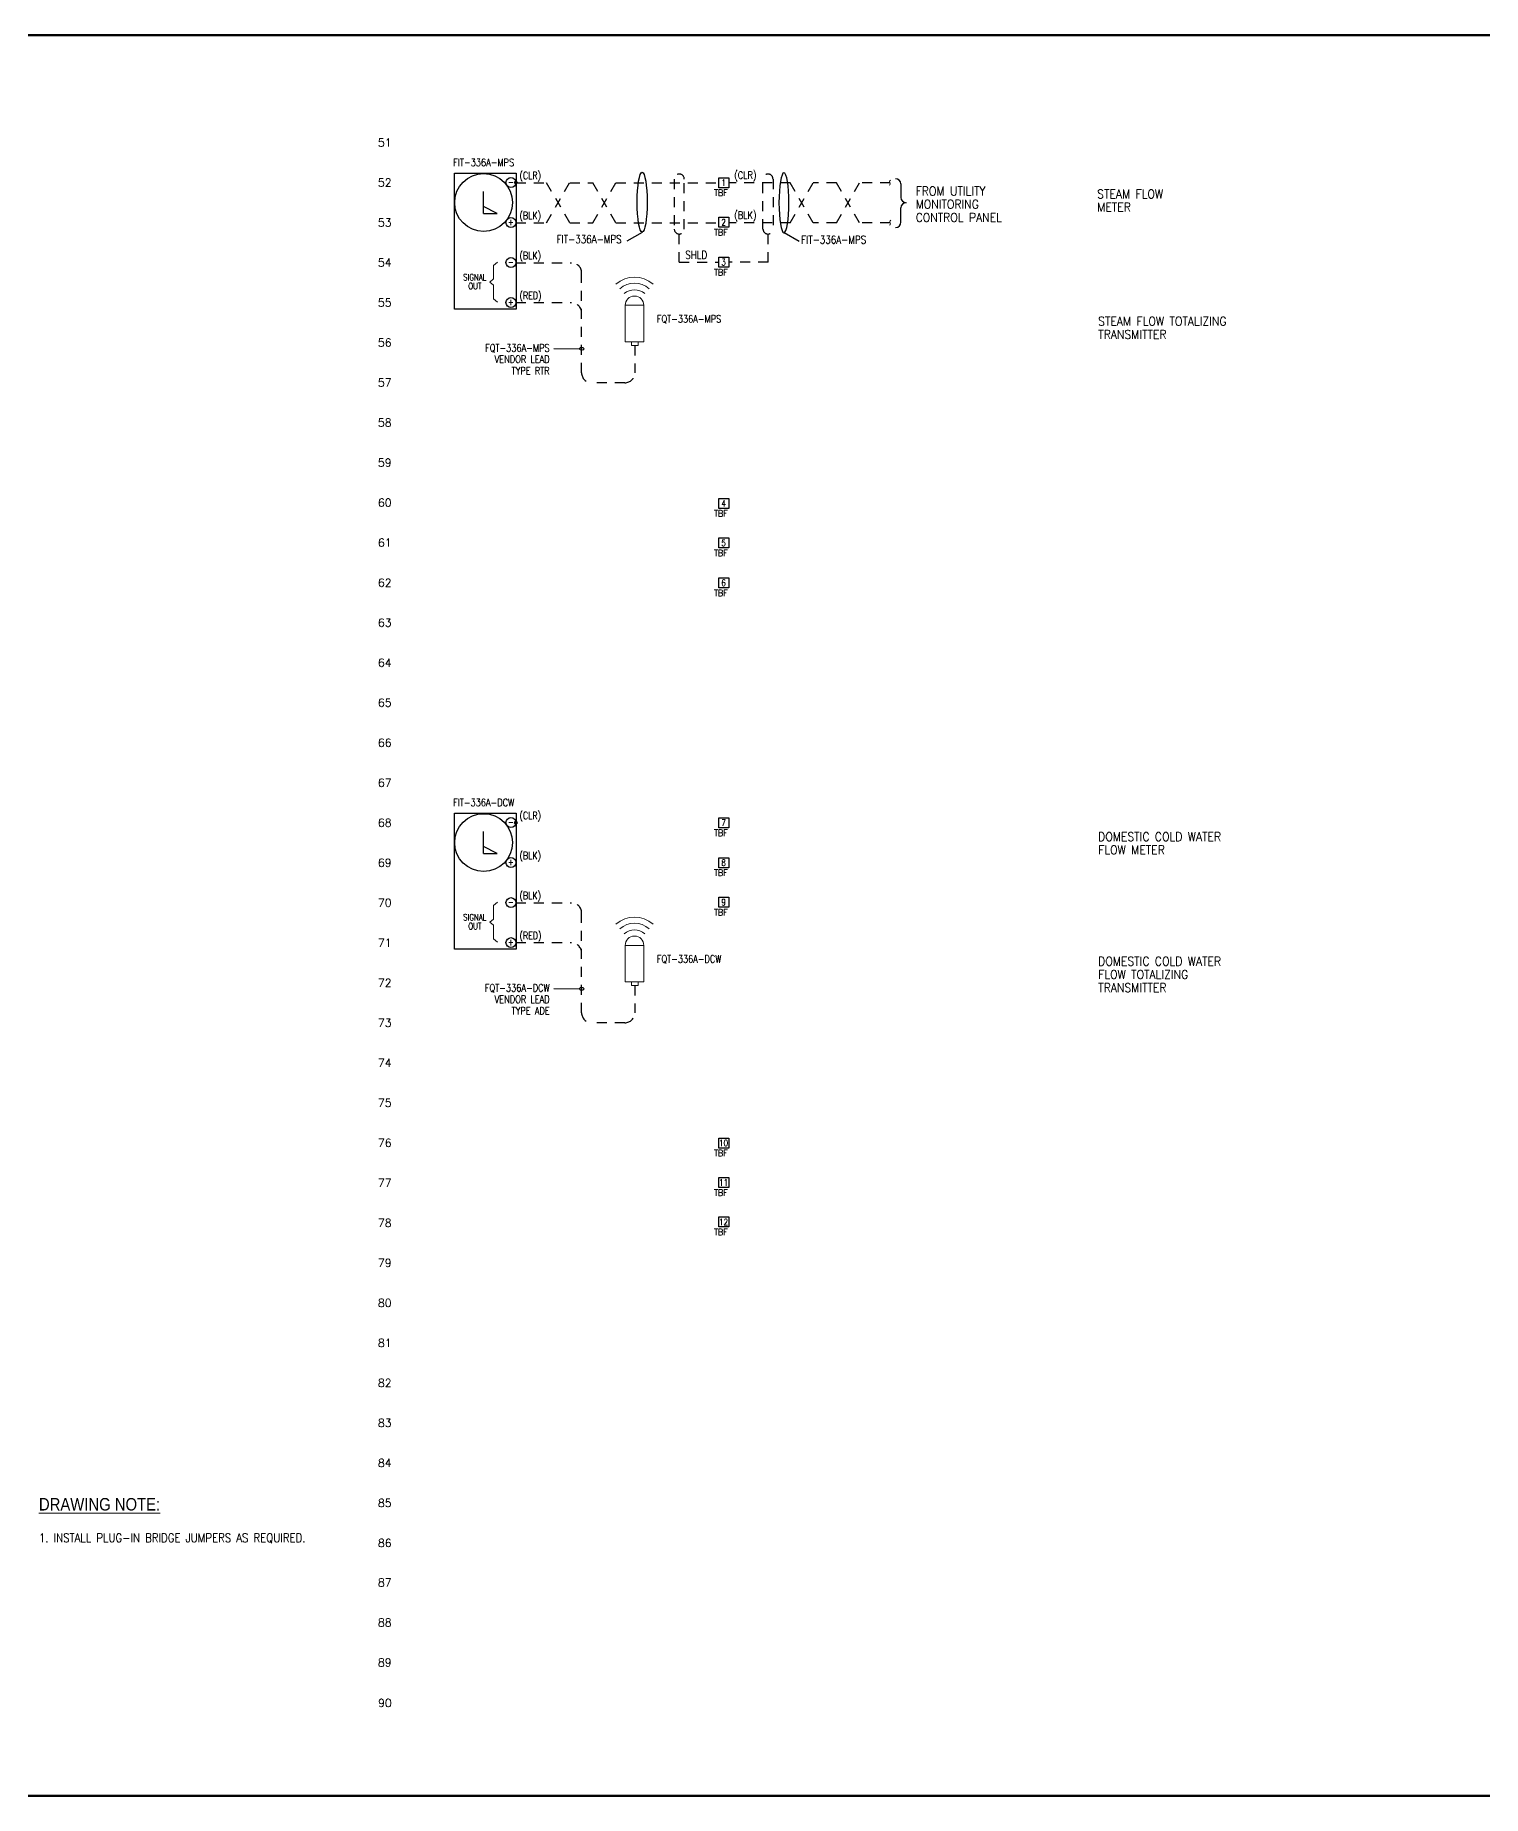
# Model space of a CAD drawing. Header units: inches. Extents: x 0 to 68, y 0 to 22.
# Drawn here: x 15.23 to 33.32, y 0 to 22 of the extents above; entities that cross this region are included whole.
import ezdxf
from ezdxf.enums import TextEntityAlignment as Align

# ---------------------------------------------------------------- set-up
doc = ezdxf.new("R2010")
doc.units = ezdxf.units.IN
doc.header["$LTSCALE"] = 0.5
doc.header["$MEASUREMENT"] = 0
doc.linetypes.add('CENTER2', pattern=[1.125, 0.75, -0.125, 0.125, -0.125])
doc.linetypes.add('HIDDEN', pattern=[0.375, 0.25, -0.125])
doc.layers.get('0').update_dxf_attribs({"lineweight": 18})
doc.layers.get('Defpoints').update_dxf_attribs({"color": 251, "lineweight": 140})
for name, color, linetype in [('BOM_LAYER', 151, 'Continuous'), ('E-POWR-IDEN', 11, 'Continuous'), ('E_POWR_IDEN', 11, 'Continuous'), ('FIELD_GRY_14AWG', 9, 'Continuous'), ('PANEL_BLU_16 AWG', 182, 'Continuous'), ('SYMS', 171, 'Continuous'), ('TERMGND', 71, 'Continuous'), ('WIRENO', 71, 'Continuous')]:
    doc.layers.add(name, color=color, linetype=linetype)
doc.styles.add('RomanS', font='romans.shx', dxfattribs={"width": 0.85})
doc.styles.add('WD', font='romans.shx')

# ---------------------------------------------------------------- blocks, each defined once
blk = doc.blocks.new('WD_MLRH')
at = {"style": 'WD'}
blk.add_attdef('RUNGFIRST', text='', height=0.1, dxfattribs=at).set_placement((-0.25, 0), align=Align.MIDDLE_RIGHT)
at = {"style": 'WD', "flags": 1}
for tag, p in [('RUNGHORV', (-0.25, -0.127)), ('RUNGDIST', (-0.25, -0.2)), ('RUNGCNT', (-0.25, -0.237)), ('RUNGINC', (-0.25, -0.163)), ('WIRE-START', (-0.25, -0.356)), ('WIRE-GSUF', (-0.25, -0.396)), ('PH3SPACE', (-0.25, -0.437)), ('WIREMODE', (-0.25, -0.281)), ('WIREFMT', (-0.25, -0.321))]:
    blk.add_attdef(tag, text='', height=0.025, dxfattribs=at).set_placement(p, align=Align.RIGHT)
blk = doc.blocks.new('TBDC+')
at = {"layer": 'SYMS'}
blk.add_lwpolyline([(0.125, -0.063), (0, -0.063), (0, 0.062), (0.125, 0.062)], close=True, dxfattribs=at)
at = {"layer": 'SYMS', "style": 'WD', "width": 0.8, "flags": 8}
blk.add_attdef('TERM01', text='', height=0.08, dxfattribs=at).set_placement((0.062, 0), align=Align.MIDDLE_CENTER)
at = {"layer": 'SYMS', "style": 'WD', "width": 0.9, "flags": 8}
blk.add_attdef('TAGSTRIP', text='', height=0.08, dxfattribs=at).set_placement((0.112, -0.166), align=Align.RIGHT)
blk = doc.blocks.new('DESC TEXT')
at = {"layer": 'TERMGND', "style": 'WD'}
for tag, p in [('DESC1', (0.471, -0.005)), ('DESC2', (0.471, -0.17)), ('DESC3', (0.471, -0.335))]:
    blk.add_attdef(tag, p, '', height=0.11, dxfattribs=at)
blk = doc.blocks.new('WD_WNH')
at = {"linetype": 'Continuous', "style": 'WD', "width": 0.8}
blk.add_attdef('WIRENO', text='', height=0.1, dxfattribs=at).set_placement((0, 0.062), align=Align.CENTER)
at = {"style": 'WD', "flags": 1}
for tag, p in [('W01USER', (0, 0.078)), ('W02USER', (0, 0.07)), ('W03USER', (0, 0.062)), ('W04USER', (0, 0.055)), ('W05USER', (0, 0.047)), ('W06USER', (0, 0.039)), ('W07USER', (0, 0.031)), ('W08USER', (0, 0.023)), ('W09USER', (0, 0.016)), ('W10USER', (0, 0.008))]:
    blk.add_attdef(tag, text='', height=0.005, dxfattribs=at).set_placement(p, align=Align.CENTER)
blk = doc.blocks.new('elecbrk')
for centre, start, end in [((-0.019, -0.012), 303.1964, 32.1801), ((0.019, 0.012), 122.1399, 212.1801)]:
    blk.add_arc(centre, 0.0219, start, end)
blk = doc.blocks.new('FT-ORION')
at = {"color": 153, "ltscale": 2}
for points in [[(22.605, 18.169), (22.605, 18.625), (22.837, 18.625), (22.837, 18.169)], [(22.685, 18.122), (22.685, 18.169), (22.768, 18.169), (22.768, 18.122)]]:
    blk.add_lwpolyline(points, close=True, dxfattribs=at)
at = {"color": 253, "ltscale": 2}
for radius in [0.352, 0.276, 0.194]:
    blk.add_arc((22.721, 18.625), radius, 48.6496, 131.3504, dxfattribs=at)
at = {"color": 153, "ltscale": 2}
blk.add_arc((22.721, 18.625), 0.116, 0, 180, dxfattribs=at)
at = {"layer": 'E_POWR_IDEN', "style": 'WD'}
blk.add_attdef('FT-MPS', (23.001, 18.408), '', height=0.109, dxfattribs=at)
blk = doc.blocks.new('FIT-ORION')
at = {"color": 253}
for p, q in [((-0.169, -0.994), (-0.218, -1.035)), ((-0.218, -1.035), (-0.218, -1.205)), ((-0.218, -1.205), (-0.266, -1.244)), ((-0.218, -1.283), (-0.266, -1.244)), ((-0.218, -1.283), (-0.218, -1.454)), ((-0.169, -1.494), (-0.218, -1.454))]:
    blk.add_line(p, q, dxfattribs=at)
at = {"layer": 'Defpoints'}
for p, q in [((0.046, -0.014), (0.079, 0.014)), ((0.046, 0.014), (0.079, -0.014))]:
    blk.add_line(p, q, dxfattribs=at)
at = {"layer": 'SYMS'}
for p, q in [((-0.342, -0.387), (-0.342, -0.111)), ((-0.173, -0.387), (-0.342, -0.3)), ((-0.342, -0.387), (-0.173, -0.387))]:
    blk.add_line(p, q, dxfattribs=at)
blk.add_lwpolyline([(-0.706, 0.117), (0.064, 0.117), (0.064, -1.583), (-0.706, -1.583)], close=True, dxfattribs=at)
for centre, radius in [((-0.342, -0.25), 0.361), ((0, 0), 0.0625), ((0, -0.5), 0.0625), ((0, -0.5), 0.0625), ((0, -1), 0.0625), ((0, -1.5), 0.0625), ((0, -1.5), 0.0625)]:
    blk.add_circle(centre, radius, dxfattribs=at)
at = {"color": 11, "style": 'WD', "width": 0.8}
for tag, p in [('WIRE_CLR_OUT', (0.108, 0.016)), ('WIRE_CLR_IN', (0.108, -0.484)), ('WIRETAG(-)', (0.108, -0.984)), ('WIRETAG(+)', (0.108, -1.484))]:
    blk.add_attdef(tag, text='', height=0.09, dxfattribs=at).set_placement(p, align=Align.BOTTOM_LEFT)
at = {"layer": 'E-POWR-IDEN', "color": 11, "style": 'WD', "width": 0.8}
for tag, height, p in [('TAG', 0.11, (-0.341, 0.251)), ('TERM-', 0.08, (0, 0.006)), ('TERM+', 0.08, (0, -0.494)), ('PULSE', 0.08, (-0.45, -1.071)), ('NEG', 0.08, (0, -0.994)), ('SIGNAL', 0.08, (-0.45, -1.294)), ('WIDTH', 0.08, (-0.45, -1.183)), ('OUT', 0.08, (-0.45, -1.408)), ('24+', 0.08, (0, -1.494))]:
    blk.add_attdef(tag, text='', height=height, dxfattribs=at).set_placement(p, align=Align.MIDDLE_CENTER)

msp = doc.modelspace()

# ---------------------------------------------------------------- linework, layer by layer
at = {"layer": 'BOM_LAYER'}
for p, q in [((26.05, 20.141), (26.05, 19.973)), ((26.051, 19.664), (26.05, 19.841))]:
    msp.add_line(p, q, dxfattribs=at)
for centre, start, end in [((25.984, 20.141), 0, 90), ((26.116, 19.973), 180, 270), ((26.116, 19.841), 90, 180), ((25.985, 19.664), 270, 0)]:
    msp.add_arc(centre, 0.0659, start, end, dxfattribs=at)
at = {"layer": 'Defpoints'}
msp.add_lwpolyline([(0, 0), (34.003, 0), (34.003, 22), (0, 22)], close=True, dxfattribs=at)
at = {"layer": 'FIELD_GRY_14AWG', "linetype": 'HIDDEN'}
for p, q in [((23.281, 19.164), (23.281, 19.515)), ((24.39, 19.164), (24.39, 19.515)), ((23.281, 19.164), (23.773, 19.164)), ((24.39, 19.164), (23.898, 19.164))]:
    msp.add_line(p, q, dxfattribs=at)
for points in [[(23.343, 19.578), (23.343, 20.203, 1), (23.218, 20.203), (23.218, 19.578, 1)], [(24.327, 19.578), (24.327, 20.203, -1), (24.452, 20.203), (24.452, 19.578, -1)]]:
    msp.add_lwpolyline(points, format="xyb", close=True, dxfattribs=at)
at = {"layer": 'PANEL_BLU_16 AWG', "linetype": 'HIDDEN'}
for p, q in [((21.239, 20.157), (21.622, 20.157)), ((21.911, 19.657), (21.622, 20.157)), ((21.622, 19.657), (21.911, 20.157)), ((21.911, 20.157), (22.199, 20.157)), ((22.488, 19.657), (22.199, 20.157)), ((22.199, 19.657), (22.488, 20.157)), ((22.488, 20.157), (23.773, 20.157)), ((24.666, 20.157), (23.898, 20.157)), ((24.666, 19.657), (24.955, 20.157)), ((24.955, 19.657), (24.666, 20.157)), ((25.244, 20.157), (24.955, 20.157)), ((25.244, 19.657), (25.533, 20.157)), ((25.533, 19.657), (25.244, 20.157)), ((25.915, 20.157), (25.533, 20.157)), ((21.239, 19.657), (21.622, 19.657)), ((21.911, 19.657), (22.199, 19.657)), ((22.488, 19.657), (23.773, 19.657)), ((24.666, 19.657), (23.898, 19.657)), ((25.244, 19.657), (24.955, 19.657)), ((25.915, 19.657), (25.533, 19.657)), ((21.24, 19.157), (21.935, 19.157)), ((22.06, 17.782), (22.06, 19.032)), ((21.24, 18.662), (21.935, 18.662)), ((22.726, 18.122), (22.726, 17.782)), ((22.601, 17.657), (22.185, 17.657)), ((21.24, 11.159), (21.935, 11.159)), ((22.06, 9.785), (22.06, 11.034)), ((21.24, 10.664), (21.935, 10.664)), ((22.726, 10.124), (22.726, 9.785)), ((22.601, 9.66), (22.185, 9.66))]:
    msp.add_line(p, q, dxfattribs=at)
for centre, start, end in [((21.935, 19.032), 0, 90), ((21.935, 18.53), 0, 90), ((22.185, 17.782), 180, 270), ((22.601, 17.782), 270, 0), ((21.935, 11.034), 0, 90), ((21.935, 10.532), 0, 90), ((22.185, 9.785), 180, 270), ((22.601, 9.785), 270, 0)]:
    msp.add_arc(centre, 0.125, start, end, dxfattribs=at)
at = {"layer": 'WIRENO'}
for p, q in [((22.631, 19.43), (22.819, 19.539)), ((24.777, 19.424), (24.59, 19.532))]:
    msp.add_line(p, q, dxfattribs=at)
for points in [[(21.711, 18.084), (22.029, 18.083), (22.045, 18.098), (22.076, 18.097), (22.091, 18.082), (22.075, 18.066), (22.044, 18.067), (22.037, 18.075)], [(21.711, 10.086), (22.029, 10.085), (22.045, 10.1), (22.076, 10.1), (22.091, 10.084), (22.075, 10.069), (22.044, 10.069), (22.037, 10.077)]]:
    msp.add_lwpolyline(points, dxfattribs=at)
msp.add_ellipse((22.817, 19.913), major_axis=(0, 0.375), ratio=0.166667, dxfattribs=at)
at = {"layer": 'WIRENO', "extrusion": (0, 0, -1)}
msp.add_ellipse((24.589, 19.907), major_axis=(0, 0.375), ratio=0.166667, dxfattribs=at)

# ---------------------------------------------------------------- block references
msp.add_blockref('WD_MLRH', (19.936, 20.659)).add_auto_attribs({'RUNGFIRST': '51'})
at = {"linetype": 'CENTER2'}
ref = msp.add_blockref('FIT-ORION', (21.177, 20.159), dxfattribs=at)
ref.add_attrib('TAG', 'FIT-336A-MPS', dxfattribs={"layer": 'E-POWR-IDEN', "color": 11, "height": 0.09375, "style": 'WD', "width": 0.8}).set_placement((20.836, 20.41), align=Align.MIDDLE_CENTER)
ref.add_attrib('WIRE_CLR_OUT', '(CLR)', dxfattribs={"color": 11, "height": 0.09, "style": 'WD', "width": 0.8}).set_placement((21.284, 20.175), align=Align.BOTTOM_LEFT)
ref.add_attrib('TERM-', '-', dxfattribs={"layer": 'E-POWR-IDEN', "color": 11, "height": 0.08, "style": 'WD', "width": 0.8}).set_placement((21.177, 20.165), align=Align.MIDDLE_CENTER)
ref.add_attrib('WIRE_CLR_IN', '(BLK)', dxfattribs={"color": 11, "height": 0.09, "style": 'WD', "width": 0.8}).set_placement((21.284, 19.675), align=Align.BOTTOM_LEFT)
ref.add_attrib('TERM+', '+', dxfattribs={"layer": 'E-POWR-IDEN', "color": 11, "height": 0.08, "style": 'WD', "width": 0.8}).set_placement((21.177, 19.665), align=Align.MIDDLE_CENTER)
ref.add_attrib('WIRETAG(-)', '(BLK)', dxfattribs={"color": 11, "height": 0.09, "style": 'WD', "width": 0.8}).set_placement((21.284, 19.175), align=Align.BOTTOM_LEFT)
ref.add_attrib('NEG', '-', dxfattribs={"layer": 'E-POWR-IDEN', "color": 11, "height": 0.08, "style": 'WD', "width": 0.8}).set_placement((21.177, 19.165), align=Align.MIDDLE_CENTER)
ref.add_attrib('WIRETAG(+)', '(RED)', dxfattribs={"color": 11, "height": 0.09, "style": 'WD', "width": 0.8}).set_placement((21.284, 18.675), align=Align.BOTTOM_LEFT)
ref.add_attrib('24+', '+', dxfattribs={"layer": 'E-POWR-IDEN', "color": 11, "height": 0.08, "style": 'WD', "width": 0.8}).set_placement((21.177, 18.665), align=Align.MIDDLE_CENTER)
ref.add_attrib('WIDTH', 'SIGNAL', dxfattribs={"layer": 'E-POWR-IDEN', "color": 11, "height": 0.08, "style": 'WD', "width": 0.8}).set_placement((20.726, 18.976), align=Align.MIDDLE_CENTER)
ref.add_attrib('SIGNAL', 'OUT', dxfattribs={"layer": 'E-POWR-IDEN', "color": 11, "height": 0.08, "style": 'WD', "width": 0.8}).set_placement((20.726, 18.865), align=Align.MIDDLE_CENTER)
ref = msp.add_blockref('TBDC+', (23.773, 20.157))
ref.add_attrib('TAGSTRIP', 'TBF', dxfattribs={"layer": 'E-POWR-IDEN', "height": 0.08, "style": 'WD', "width": 0.9}).set_placement((23.885, 19.991), align=Align.RIGHT)
ref.add_attrib('TERM01', '1', dxfattribs={"layer": 'E-POWR-IDEN', "height": 0.08, "style": 'WD', "width": 0.8}).set_placement((23.835, 20.157), align=Align.MIDDLE_CENTER)
at = {"linetype": 'Continuous', "ltscale": 2, "rotation": 180.0000000000002}
for p in [(25.912, 20.157), (25.916, 19.657)]:
    msp.add_blockref('elecbrk', p, dxfattribs=at)
ref = msp.add_blockref('DESC TEXT', (25.764, 20.003))
ref.add_attrib('DESC1', 'FROM UTILITY', (26.235, 19.998), dxfattribs={"layer": 'TERMGND', "height": 0.11, "style": 'WD', "width": 0.9})
ref.add_attrib('DESC2', 'MONITORING', (26.235, 19.833), dxfattribs={"layer": 'TERMGND', "height": 0.11, "style": 'WD', "width": 0.9})
ref.add_attrib('DESC3', 'CONTROL PANEL', (26.235, 19.667), dxfattribs={"layer": 'TERMGND', "height": 0.11, "style": 'WD', "width": 0.9})
ref = msp.add_blockref('DESC TEXT', (28.034, 19.966))
ref.add_attrib('DESC1', 'STEAM FLOW', (28.504, 19.961), dxfattribs={"layer": 'TERMGND', "height": 0.11, "style": 'WD', "width": 0.9})
ref.add_attrib('DESC2', 'METER', (28.504, 19.796), dxfattribs={"layer": 'TERMGND', "height": 0.11, "style": 'WD', "width": 0.9})
ref = msp.add_blockref('TBDC+', (23.773, 19.663))
ref.add_attrib('TAGSTRIP', 'TBF', dxfattribs={"layer": 'E-POWR-IDEN', "height": 0.08, "style": 'WD', "width": 0.9}).set_placement((23.885, 19.497), align=Align.RIGHT)
ref.add_attrib('TERM01', '2', dxfattribs={"layer": 'E-POWR-IDEN', "height": 0.08, "style": 'WD', "width": 0.8}).set_placement((23.835, 19.663), align=Align.MIDDLE_CENTER)
ref = msp.add_blockref('TBDC+', (23.773, 19.164))
ref.add_attrib('TAGSTRIP', 'TBF', dxfattribs={"layer": 'E-POWR-IDEN', "height": 0.08, "style": 'WD', "width": 0.9}).set_placement((23.885, 18.998), align=Align.RIGHT)
ref.add_attrib('TERM01', '3', dxfattribs={"layer": 'E-POWR-IDEN', "height": 0.08, "style": 'WD', "width": 0.8}).set_placement((23.835, 19.164), align=Align.MIDDLE_CENTER)
at = {"linetype": 'CENTER2'}
ref = msp.add_blockref('FT-ORION', (0, 0), dxfattribs=at)
ref.add_attrib('FT-MPS', 'FQT-336A-MPS', (23.001, 18.408), dxfattribs={"layer": 'E_POWR_IDEN', "height": 0.09375, "style": 'WD', "width": 0.796875})
ref = msp.add_blockref('DESC TEXT', (28.046, 18.376))
ref.add_attrib('DESC1', 'STEAM FLOW TOTALIZING', (28.516, 18.371), dxfattribs={"layer": 'TERMGND', "height": 0.11, "style": 'WD', "width": 0.9})
ref.add_attrib('DESC2', 'TRANSMITTER', (28.517, 18.206), dxfattribs={"layer": 'TERMGND', "height": 0.11, "style": 'WD', "width": 0.9})
ref = msp.add_blockref('TBDC+', (23.773, 16.15))
ref.add_attrib('TAGSTRIP', 'TBF', dxfattribs={"layer": 'E-POWR-IDEN', "height": 0.08, "style": 'WD', "width": 0.9}).set_placement((23.885, 15.984), align=Align.RIGHT)
ref.add_attrib('TERM01', '4', dxfattribs={"layer": 'E-POWR-IDEN', "height": 0.08, "style": 'WD', "width": 0.8}).set_placement((23.835, 16.15), align=Align.MIDDLE_CENTER)
ref = msp.add_blockref('TBDC+', (23.773, 15.656))
ref.add_attrib('TAGSTRIP', 'TBF', dxfattribs={"layer": 'E-POWR-IDEN', "height": 0.08, "style": 'WD', "width": 0.9}).set_placement((23.885, 15.49), align=Align.RIGHT)
ref.add_attrib('TERM01', '5', dxfattribs={"layer": 'E-POWR-IDEN', "height": 0.08, "style": 'WD', "width": 0.8}).set_placement((23.835, 15.656), align=Align.MIDDLE_CENTER)
ref = msp.add_blockref('TBDC+', (23.773, 15.157))
ref.add_attrib('TAGSTRIP', 'TBF', dxfattribs={"layer": 'E-POWR-IDEN', "height": 0.08, "style": 'WD', "width": 0.9}).set_placement((23.885, 14.991), align=Align.RIGHT)
ref.add_attrib('TERM01', '6', dxfattribs={"layer": 'E-POWR-IDEN', "height": 0.08, "style": 'WD', "width": 0.8}).set_placement((23.835, 15.157), align=Align.MIDDLE_CENTER)
ref = msp.add_blockref('FIT-ORION', (21.177, 12.161), dxfattribs=at)
ref.add_attrib('TAG', 'FIT-336A-DCW', dxfattribs={"layer": 'E-POWR-IDEN', "color": 11, "height": 0.09375, "style": 'WD', "width": 0.8}).set_placement((20.836, 12.412), align=Align.MIDDLE_CENTER)
ref.add_attrib('WIRE_CLR_OUT', '(CLR)', dxfattribs={"color": 11, "height": 0.09, "style": 'WD', "width": 0.8}).set_placement((21.284, 12.177), align=Align.BOTTOM_LEFT)
ref.add_attrib('TERM-', '-', dxfattribs={"layer": 'E-POWR-IDEN', "color": 11, "height": 0.08, "style": 'WD', "width": 0.8}).set_placement((21.177, 12.167), align=Align.MIDDLE_CENTER)
ref.add_attrib('WIRE_CLR_IN', '(BLK)', dxfattribs={"color": 11, "height": 0.09, "style": 'WD', "width": 0.8}).set_placement((21.284, 11.677), align=Align.BOTTOM_LEFT)
ref.add_attrib('TERM+', '+', dxfattribs={"layer": 'E-POWR-IDEN', "color": 11, "height": 0.08, "style": 'WD', "width": 0.8}).set_placement((21.177, 11.667), align=Align.MIDDLE_CENTER)
ref.add_attrib('WIRETAG(-)', '(BLK)', dxfattribs={"color": 11, "height": 0.09, "style": 'WD', "width": 0.8}).set_placement((21.284, 11.177), align=Align.BOTTOM_LEFT)
ref.add_attrib('NEG', '-', dxfattribs={"layer": 'E-POWR-IDEN', "color": 11, "height": 0.08, "style": 'WD', "width": 0.8}).set_placement((21.177, 11.167), align=Align.MIDDLE_CENTER)
ref.add_attrib('WIRETAG(+)', '(RED)', dxfattribs={"color": 11, "height": 0.09, "style": 'WD', "width": 0.8}).set_placement((21.284, 10.677), align=Align.BOTTOM_LEFT)
ref.add_attrib('24+', '+', dxfattribs={"layer": 'E-POWR-IDEN', "color": 11, "height": 0.08, "style": 'WD', "width": 0.8}).set_placement((21.177, 10.667), align=Align.MIDDLE_CENTER)
ref.add_attrib('WIDTH', 'SIGNAL', dxfattribs={"layer": 'E-POWR-IDEN', "color": 11, "height": 0.08, "style": 'WD', "width": 0.8}).set_placement((20.726, 10.978), align=Align.MIDDLE_CENTER)
ref.add_attrib('SIGNAL', 'OUT', dxfattribs={"layer": 'E-POWR-IDEN', "color": 11, "height": 0.08, "style": 'WD', "width": 0.8}).set_placement((20.726, 10.867), align=Align.MIDDLE_CENTER)
ref = msp.add_blockref('TBDC+', (23.773, 12.159))
ref.add_attrib('TAGSTRIP', 'TBF', dxfattribs={"layer": 'E-POWR-IDEN', "height": 0.08, "style": 'WD', "width": 0.9}).set_placement((23.885, 11.993), align=Align.RIGHT)
ref.add_attrib('TERM01', '7', dxfattribs={"layer": 'E-POWR-IDEN', "height": 0.08, "style": 'WD', "width": 0.8}).set_placement((23.835, 12.159), align=Align.MIDDLE_CENTER)
ref = msp.add_blockref('DESC TEXT', (28.046, 11.935))
ref.add_attrib('DESC1', 'DOMESTIC COLD WATER', (28.516, 11.93), dxfattribs={"layer": 'TERMGND', "height": 0.11, "style": 'WD', "width": 0.9})
ref.add_attrib('DESC2', 'FLOW METER', (28.517, 11.765), dxfattribs={"layer": 'TERMGND', "height": 0.11, "style": 'WD', "width": 0.9})
ref = msp.add_blockref('TBDC+', (23.773, 11.66))
ref.add_attrib('TAGSTRIP', 'TBF', dxfattribs={"layer": 'E-POWR-IDEN', "height": 0.08, "style": 'WD', "width": 0.9}).set_placement((23.885, 11.494), align=Align.RIGHT)
ref.add_attrib('TERM01', '8', dxfattribs={"layer": 'E-POWR-IDEN', "height": 0.08, "style": 'WD', "width": 0.8}).set_placement((23.835, 11.66), align=Align.MIDDLE_CENTER)
ref = msp.add_blockref('TBDC+', (23.773, 11.167))
ref.add_attrib('TAGSTRIP', 'TBF', dxfattribs={"layer": 'E-POWR-IDEN', "height": 0.08, "style": 'WD', "width": 0.9}).set_placement((23.885, 11), align=Align.RIGHT)
ref.add_attrib('TERM01', '9', dxfattribs={"layer": 'E-POWR-IDEN', "height": 0.08, "style": 'WD', "width": 0.8}).set_placement((23.835, 11.166), align=Align.MIDDLE_CENTER)
ref = msp.add_blockref('FT-ORION', (0, -7.998), dxfattribs=at)
ref.add_attrib('FT-MPS', 'FQT-336A-DCW', (23.001, 10.41), dxfattribs={"layer": 'E_POWR_IDEN', "height": 0.09375, "style": 'WD', "width": 0.796875})
ref = msp.add_blockref('DESC TEXT', (28.046, 10.378))
ref.add_attrib('DESC1', 'DOMESTIC COLD WATER', (28.516, 10.373), dxfattribs={"layer": 'TERMGND', "height": 0.11, "style": 'WD', "width": 0.9})
ref.add_attrib('DESC2', 'FLOW TOTALIZING', (28.517, 10.208), dxfattribs={"layer": 'TERMGND', "height": 0.11, "style": 'WD', "width": 0.9})
ref.add_attrib('DESC3', 'TRANSMITTER', (28.517, 10.043), dxfattribs={"layer": 'TERMGND', "height": 0.11, "style": 'WD', "width": 0.9})
ref = msp.add_blockref('TBDC+', (23.773, 8.157))
ref.add_attrib('TAGSTRIP', 'TBF', dxfattribs={"layer": 'E-POWR-IDEN', "height": 0.08, "style": 'WD', "width": 0.9}).set_placement((23.885, 7.991), align=Align.RIGHT)
ref.add_attrib('TERM01', '10', dxfattribs={"layer": 'E-POWR-IDEN', "height": 0.08, "style": 'WD', "width": 0.8}).set_placement((23.835, 8.157), align=Align.MIDDLE_CENTER)
ref = msp.add_blockref('TBDC+', (23.773, 7.664))
ref.add_attrib('TAGSTRIP', 'TBF', dxfattribs={"layer": 'E-POWR-IDEN', "height": 0.08, "style": 'WD', "width": 0.9}).set_placement((23.885, 7.498), align=Align.RIGHT)
ref.add_attrib('TERM01', '11', dxfattribs={"layer": 'E-POWR-IDEN', "height": 0.08, "style": 'WD', "width": 0.8}).set_placement((23.835, 7.664), align=Align.MIDDLE_CENTER)
ref = msp.add_blockref('TBDC+', (23.773, 7.171))
ref.add_attrib('TAGSTRIP', 'TBF', dxfattribs={"layer": 'E-POWR-IDEN', "height": 0.08, "style": 'WD', "width": 0.9}).set_placement((23.885, 7.004), align=Align.RIGHT)
ref.add_attrib('TERM01', '12', dxfattribs={"layer": 'E-POWR-IDEN', "height": 0.08, "style": 'WD', "width": 0.8}).set_placement((23.835, 7.17), align=Align.MIDDLE_CENTER)
at = {"layer": 'WIRENO'}
ref = msp.add_blockref('WD_WNH', (24.107, 20.143), dxfattribs=at)
ref.add_attrib('WIRENO', '(CLR)', dxfattribs={"color": 11, "linetype": 'Continuous', "height": 0.0938, "style": 'WD', "width": 0.8}).set_placement((24.107, 20.205), align=Align.CENTER)
ref = msp.add_blockref('WD_WNH', (24.107, 19.643), dxfattribs=at)
ref.add_attrib('WIRENO', '(BLK)', dxfattribs={"color": 11, "linetype": 'Continuous', "height": 0.0938, "style": 'WD', "width": 0.8}).set_placement((24.107, 19.705), align=Align.CENTER)
ref = msp.add_blockref('WD_WNH', (23.493, 19.142), dxfattribs=at)
ref.add_attrib('WIRENO', 'SHLD', dxfattribs={"linetype": 'Continuous', "height": 0.1, "style": 'WD', "width": 0.8}).set_placement((23.493, 19.205), align=Align.CENTER)

# ---------------------------------------------------------------- texts
at = {"style": 'WD'}
for s, p in [('52', (19.686, 20.159)), ('53', (19.686, 19.659)), ('54', (19.686, 19.159)), ('55', (19.686, 18.659)), ('56', (19.686, 18.159)), ('57', (19.686, 17.659)), ('58', (19.686, 17.159)), ('59', (19.686, 16.659)), ('60', (19.686, 16.159)), ('61', (19.686, 15.659)), ('62', (19.686, 15.159)), ('63', (19.686, 14.659)), ('64', (19.686, 14.159)), ('65', (19.686, 13.659)), ('66', (19.686, 13.159)), ('67', (19.686, 12.659)), ('68', (19.686, 12.159)), ('69', (19.686, 11.659)), ('70', (19.686, 11.159)), ('71', (19.686, 10.659)), ('72', (19.686, 10.159)), ('73', (19.686, 9.659)), ('74', (19.686, 9.159)), ('75', (19.686, 8.659)), ('76', (19.686, 8.159)), ('77', (19.686, 7.659)), ('78', (19.686, 7.159)), ('79', (19.686, 6.659)), ('80', (19.686, 6.159)), ('81', (19.686, 5.659)), ('82', (19.686, 5.159)), ('83', (19.686, 4.659)), ('84', (19.686, 4.159)), ('85', (19.686, 3.659)), ('86', (19.686, 3.159)), ('87', (19.686, 2.666)), ('88', (19.686, 2.166)), ('89', (19.686, 1.666)), ('90', (19.687, 1.16))]:
    msp.add_text(s, height=0.1, dxfattribs=at).set_placement(p, align=Align.MIDDLE_RIGHT)
at = {"ltscale": 2, "insert": (15.278, 3.721), "char_height": 0.10938, "width": 3.9537, "attachment_point": 1, "style": 'RomanS'}
msp.add_mtext('{\\fArial Baltic|b0|i0|c0|p34;\\H1.4286x;\\L\\C71;DRAWING NOTE:\\Fromans|c0;\\H0.7x;\\l\\P\\P1. \\H0.99996x;INSTALL PLUG-IN BRIDGE JUMPERS AS REQUIRED.}', dxfattribs=at)
at = {"layer": 'E-POWR-IDEN', "style": 'WD', "width": 0.8}
for s, height, p in [('FQT-336A-MPS', 0.09375, (21.661, 18.045)), ('VENDOR LEAD', 0.09375, (21.661, 17.904)), ('TYPE RTR', 0.0938, (21.661, 17.76)), ('FQT-336A-DCW', 0.09375, (21.661, 10.048)), ('VENDOR LEAD', 0.09375, (21.661, 9.906)), ('TYPE ADE', 0.0938, (21.661, 9.762))]:
    msp.add_text(s, height=height, dxfattribs=at).set_placement(p, align=Align.RIGHT)
at = {"layer": 'WIRENO', "style": 'WD', "width": 0.8}
msp.add_text('FIT-336A-MPS', height=0.1, dxfattribs=at).set_placement((22.56, 19.401), align=Align.RIGHT)
msp.add_text('FIT-336A-MPS', height=0.1, dxfattribs=at).set_placement((24.804, 19.395))

doc.saveas('drawing.dxf')
